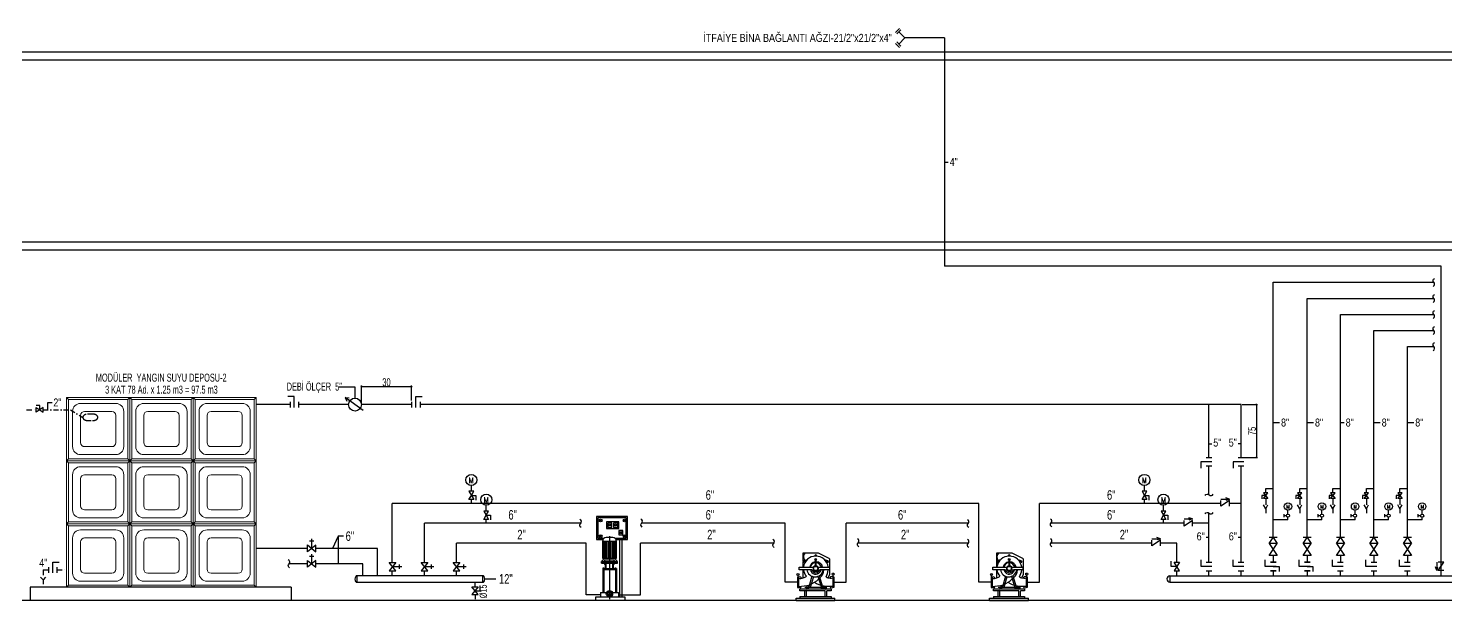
# Model space of a CAD drawing. Header units: centimetres. Extents: x 65749 to 90749, y -125491 to -105491.
# Drawn here: x 68759 to 72301, y -117601 to -116172 of the extents above; entities that cross this region are included whole.
import ezdxf
from ezdxf.enums import TextEntityAlignment as Align
from ezdxf.lldxf.tags import DXFTag

# ---------------------------------------------------------------- set-up
doc = ezdxf.new("R2010")
doc.units = ezdxf.units.CM
doc.header["$MEASUREMENT"] = 0
doc.header["$PDSIZE"] = -2
doc.linetypes.add('DASHDOT', pattern=[25.4, 12.7, -6.35, 0, -6.35])
doc.layers.get('0').update_dxf_attribs({"color": 255})
for name, color, linetype, lineweight in [('1-CIHAZ', 132, 'Continuous', 30), ('Y-CIHAZ', 202, 'Continuous', 30), ('Y-SPRINKLER-BORU', 150, 'Continuous', 30), ('Y-YANGINDOLABI-BORU', 1, 'HIDDEN', 30)]:
    doc.layers.add(name, color=color, linetype=linetype, lineweight=lineweight)
for name, color, linetype in [('T-VANA-TEXT', 63, 'Continuous'), ('Y-SU', 4, 'DASHDOT'), ('Y-TEXT', 241, 'Continuous'), ('Y-VANA', 81, 'Continuous')]:
    doc.layers.add(name, color=color, linetype=linetype)
doc.styles.add('ARIAL', font='arial.ttf')
doc.styles.add('GKM', font='arial.ttf', dxfattribs={"width": 0.6, "height": 2})
doc.styles.add('MONOTXT', font='monotxt_.ttf', dxfattribs={"width": 0.8, "height": 10})
doc.styles.add('ROMANS', font='romans__.ttf', dxfattribs={"width": 0.7})
doc.styles.add('TROMANS', font='TROMANS.shx', dxfattribs={"width": 0.7})
tags = doc.linetypes.add('HIDDEN', pattern=[0.375, 0.25, -0.125]).pattern_tags.tags
tags[6:7] = [DXFTag(74, 4), DXFTag(75, 0), DXFTag(340, '0'), DXFTag(46, 1.0), DXFTag(50, 0.0), DXFTag(44, 0.0), DXFTag(45, 0.0)]
tags[4:5] = [DXFTag(74, 4), DXFTag(75, 0), DXFTag(340, '0'), DXFTag(46, 1.0), DXFTag(50, 0.0), DXFTag(44, 0.0), DXFTag(45, 0.0)]
doc.dimstyles.new('GÖK-AY', dxfattribs={"dimscale": 0, "dimtxt": 5, "dimasz": 3, "dimexe": 3, "dimexo": 3, "dimgap": 1, "dimtad": 1, "dimdec": 0, "dimdsep": 46, "dimtxsty": 'TROMANS', "dimblk": 'OBLIQUE', "dimblk1": 'OBLIQUE', "dimblk2": 'ARCHTICK', "dimcen": 0, "dimadec": 0, "dimazin": 0, "dimtfac": 1, "dimtdec": 0, "dimtofl": 0, "dimtmove": 2, "dimatfit": 3, "dimldrblk": 'OBLIQUE', "dimfxl": 1, "dimtolj": 1, "dimarcsym": 0})

# ---------------------------------------------------------------- blocks, each defined once
blk = doc.blocks.new('A$Cda913a58')
at = {"color": 136, "linetype": 'Continuous', "lineweight": 13}
for p, q in [((5, -5), (0, 0)), ((0, -158), (0, 0)), ((0, -158), (0, 0)), ((0, 0), (158, 0)), ((153, -5), (158, 0)), ((158, -158), (158, 0)), ((158, -158), (158, 0)), ((5, -5), (5, -153)), ((153, -5), (5, -5)), ((15, -35), (15, -123)), ((123, -15), (35, -15)), ((113, -35), (45, -35)), ((143, -123), (143, -35)), ((153, -153), (153, -5)), ((35, -45), (35, -113)), ((123, -113), (123, -45)), ((45, -123), (113, -123)), ((5, -153), (0, -158)), ((0, -158), (158, -158)), ((5, -153), (153, -153)), ((35, -143), (123, -143)), ((153, -153), (158, -158))]:
    blk.add_line(p, q, dxfattribs=at)
for centre, radius, start, end in [((35, -35), 20, 90, 180), ((45, -45), 10, 90, 180), ((113, -45), 10, 0, 90), ((123, -35), 20, 0, 90), ((35, -123), 20, 180, 270), ((45, -113), 10, 180, 270), ((113, -113), 10, 270, 0), ((123, -123), 20, 270, 0)]:
    blk.add_arc(centre, radius, start, end, dxfattribs=at)
blk = doc.blocks.new('A$C6A667673')
for p, q in [((6.3, 21.1), (-6.3, 21.1)), ((0, 0), (0, 28.4))]:
    blk.add_line(p, q)
blk.add_lwpolyline([(12.5, 10), (-12.5, -10), (-12.5, 10), (12.5, -10)], close=True)
blk = doc.blocks.new('A$C26A76201')
at = {"layer": 'Y-VANA'}
blk.add_blockref('A$C6A667673', (0, -14.2), dxfattribs=at)
blk = doc.blocks.new('A$C09612243')
at = {"xscale": 0.8000000000001818, "yscale": 0.8000000000001818, "zscale": 0.8000000000001818}
blk.add_blockref('A$C26A76201', (10, 11.4), dxfattribs=at)
blk = doc.blocks.new('A$C3DDA2012')
at = {"xscale": 2.400000000001455, "yscale": 2.400000000001455, "zscale": 2.400000000001455}
blk.add_blockref('A$C09612243', (0, 19.3), dxfattribs=at)
blk = doc.blocks.new('A$C0B325108')
for p, q in [((-17.5, 23.3), (-17.5, 0)), ((17.5, 23.3), (17.5, 0))]:
    blk.add_line(p, q)
blk.add_lwpolyline([(0, 0), (0, 44.2), (26.3, 44.2)])
blk = doc.blocks.new('_Oblique')
at = {"color": 0, "linetype": 'ByBlock', "lineweight": -2}
blk.add_line((-0.5, -0.5), (0.5, 0.5), dxfattribs=at)
blk = doc.blocks.new('*D33')
at = {"layer": 'Defpoints', "color": 0, "transparency": 16777216}
for p in [(71789.7, -117111.2), (71789.7, -117243.2), (71827.9, -117243.2)]:
    blk.add_point(p, dxfattribs=at)
at = {"layer": 'Y-TEXT', "color": 0, "lineweight": -2, "transparency": 16777216}
for p, q in [((71792.7, -117111.2), (71830.9, -117111.2)), ((71827.9, -117111.2), (71827.9, -117243.2)), ((71792.7, -117243.2), (71830.9, -117243.2))]:
    blk.add_line(p, q, dxfattribs=at)
at = {"layer": 'Y-TEXT', "color": 0, "lineweight": -2, "transparency": 16777216, "xscale": 3, "yscale": 3, "zscale": 3}
for p, rotation in [((71827.9, -117111.2), 90), ((71827.9, -117243.2), 270)]:
    blk.add_blockref('_Oblique', p, dxfattribs=dict(at, rotation=rotation))
at = {"layer": 'Y-TEXT', "color": 0, "transparency": 16777216, "insert": (71816.9, -117177.2), "char_height": 20, "attachment_point": 5, "rotation": 90, "style": 'TROMANS'}
blk.add_mtext('\\A1;75', dxfattribs=at)
blk = doc.blocks.new('_ArchTick')
at = {"color": 0, "linetype": 'ByBlock', "const_width": 0.15}
blk.add_lwpolyline([(-0.5, -0.5), (0.5, 0.5)], dxfattribs=at)
blk = doc.blocks.new('*D34')
at = {"layer": 'Defpoints', "color": 0, "transparency": 16777216}
for p in [(69591.7, -117066.7), (69591.7, -117110.2), (69716.7, -117104.1)]:
    blk.add_point(p, dxfattribs=at)
at = {"layer": 'Y-TEXT', "color": 0, "lineweight": -2, "transparency": 16777216}
for p, q in [((69591.7, -117107.2), (69591.7, -117063.7)), ((69716.7, -117066.7), (69591.7, -117066.7)), ((69716.7, -117101.1), (69716.7, -117063.7))]:
    blk.add_line(p, q, dxfattribs=at)
at = {"layer": 'Y-TEXT', "color": 0, "lineweight": -2, "transparency": 16777216, "xscale": 3, "yscale": 3, "zscale": 3, "rotation": 180}
blk.add_blockref('_Oblique', (69591.7, -117066.7), dxfattribs=at)
at = {"layer": 'Y-TEXT', "color": 0, "lineweight": -2, "transparency": 16777216, "xscale": 3, "yscale": 3, "zscale": 3}
blk.add_blockref('_Oblique', (69716.7, -117066.7), dxfattribs=at)
at = {"layer": 'Y-TEXT', "color": 0, "transparency": 16777216, "insert": (69654.2, -117055.7), "char_height": 20, "attachment_point": 5, "style": 'TROMANS'}
blk.add_mtext('\\A1;30', dxfattribs=at)
blk = doc.blocks.new('VANA')
blk.add_lwpolyline([(0, 0), (-13.4, 0), (-13.4, -12.2)])
blk.add_lwpolyline([(8, -10), (-8, -10), (8, 10), (-8, 10)], close=True)
blk = doc.blocks.new('A$C7E5C2832')
for p, q in [((0, 0.33), (0, 0.486)), ((-0.065, 0.33), (0, 0.218)), ((0.065, 0.33), (-0.065, 0.33)), ((-0.065, 0.105), (0, 0.218)), ((0.065, 0.105), (-0.065, 0.105)), ((0, 0.218), (0.065, 0.33)), ((0, 0.218), (0.065, 0.105)), ((0, 0.218), (0.119, 0.218)), ((0, 0), (0, 0.105)), ((0.119, 0.218), (0.119, 0.088))]:
    blk.add_line(p, q)
blk.add_circle((0, 0.636), 0.15)
at = {"style": 'ROMANS', "text_generation_flag": 4, "width": 0.7}
blk.add_text('M', height=0.153, rotation=180, dxfattribs=at).set_placement((0.065, 0.551))
blk = doc.blocks.new('GYFTNSDFCG')
at = {"linetype": 'Continuous'}
blk.add_lwpolyline([(-33, 50), (33, -50), (-33, -50), (33, 50)], close=True, dxfattribs=at)
blk.add_lwpolyline([(0, 0), (67, 0), (67, 61)], dxfattribs=at)
blk = doc.blocks.new('Kesme')
blk.add_lwpolyline([(-21.5, -0.2, 0.576786), (-4.8, -2.7, -0.54493), (11.3, -5.9)], format="xyb")
blk = doc.blocks.new('A$C55921D76')
at = {"linetype": 'ByBlock'}
for p, q in [((-218, 105.3), (-215.5, 108)), ((-198.6, 95.5), (-196.7, 97.7)), ((-186.2, 95.5), (-184.2, 97.7)), ((-167.6, 105.3), (-165.1, 108)), ((-218, 72.3), (-215.5, 75)), ((-212.3, 27.3), (-212.3, 63.6)), ((-212.3, 62.9), (-183.7, 62.9)), ((-211.1, 62.9), (-211.1, 27.2)), ((-209.8, 62.9), (-209.8, 27.2)), ((-207.4, 62.9), (-207.4, 27.2)), ((-190.9, 70.8), (-205.2, 70.8)), ((-204.1, 62.9), (-204.1, 27.2)), ((-200.9, 62.9), (-200.9, 32.2)), ((-198, 73.5), (-198, 32.2)), ((-195.1, 62.9), (-195.1, 32.2)), ((-191.9, 62.9), (-191.9, 27.2)), ((-188.6, 62.9), (-188.6, 27.2)), ((-186.2, 62.9), (-186.2, 27.2)), ((-184.9, 62.9), (-184.9, 27.2)), ((-183.7, 63.6), (-183.7, 27.3)), ((-176.8, 66.9), (-176.8, -54.6)), ((-175.3, 79.9), (-173.3, 82.1)), ((-172.1, 66.9), (-172.1, -54.6)), ((-167.6, 72.3), (-165.1, 75)), ((-200.9, 32.4), (-200.9, 27.2)), ((-198, 32.4), (-198, -58.7)), ((-195.1, 32.4), (-195.1, 27.2)), ((-215, 20.7), (-181.1, 20.7)), ((-215, 18.9), (-215, 20.7)), ((-215, 18.9), (-181.1, 18.9)), ((-215, 18.4), (-181.1, 18.4)), ((-215, 16.6), (-215, 18.4)), ((-215, 16.6), (-181.1, 16.6)), ((-214, 21.7), (-212.3, 21.7)), ((-214, 21.5), (-214, 21.7)), ((-212.3, 21.5), (-214, 21.5)), ((-213.6, 20.7), (-213.6, 21.5)), ((-212.7, 21.5), (-212.7, 20.7)), ((-212.3, 27.2), (-204.5, 27.2)), ((-212.3, 21.7), (-212.3, 21.5)), ((-212.3, 6), (-183.6, 6)), ((-212.3, 6), (-212.3, -45)), ((-212.3, 3.9), (-183.6, 3.9)), ((-211.4, 6.7), (-211.4, 7)), ((-211.4, 7), (-209.7, 7)), ((-209.7, 6.7), (-211.4, 6.7)), ((-210.9, 6), (-210.9, 6.7)), ((-210.9, -45), (-210.9, 3.9)), ((-210.1, 6.7), (-210.1, 6)), ((-210.1, 3.9), (-210.1, -45)), ((-209.7, 7), (-209.7, 6.7)), ((-206.7, 13.1), (-209, 16.6)), ((-206.8, 23.5), (-207.9, 23.5)), ((-207.7, 20.7), (-207.7, 23.5)), ((-191, 23.5), (-207.1, 23.5)), ((-206.7, 6), (-206.7, 13.1)), ((-205.2, 6), (-205.2, 16.6)), ((-204.4, 27.2), (-188.5, 27.2)), ((-187.9, 23.5), (-190.9, 23.5)), ((-190.8, 6), (-190.8, 16.6)), ((-189.4, 13.1), (-187, 16.6)), ((-189.4, 6), (-189.4, 13.1)), ((-188.5, 27.2), (-183.7, 27.2)), ((-188, 20.7), (-188, 23.5)), ((-186.1, 6.7), (-186.1, 7)), ((-186.1, 7), (-184.5, 7)), ((-184.5, 6.7), (-186.1, 6.7)), ((-185.7, 6.7), (-185.7, 6)), ((-185.7, 3.9), (-185.7, -45)), ((-185, 6), (-185, 6.7)), ((-185, -45), (-185, 3.9)), ((-184.5, 7), (-184.5, 6.7)), ((-183.8, 21.5), (-183.8, 21.7)), ((-183.8, 21.7), (-182, 21.7)), ((-182, 21.5), (-183.8, 21.5)), ((-183.6, 6), (-183.6, -45)), ((-183.3, 21.5), (-183.3, 20.7)), ((-182.5, 20.7), (-182.5, 21.5)), ((-182, 21.7), (-182, 21.5)), ((-181.1, 18.9), (-181.1, 20.7)), ((-181.1, 16.6), (-181.1, 18.4)), ((-164.8, -54.6), (-227.8, -54.6)), ((-227.8, -54.6), (-227.8, -61.6)), ((-216.9, -45), (-204.1, -45)), ((-216.9, -45), (-216.9, -54.5)), ((-212.4, -44.4), (-203.8, -44.4)), ((-206.7, -47.5), (-190.4, -47.5)), ((-192.1, -44.4), (-183.6, -44.4)), ((-191.9, -45), (-179.4, -45)), ((-179.4, -45), (-179.4, -54.5)), ((-164.8, -61.6), (-164.8, -54.6)), ((-164.8, -61.8), (-227.8, -61.8))]:
    blk.add_line(p, q, dxfattribs=at)
for points in [[(-184.5, 66.9), (-160.1, 66.9), (-160.1, 114.8), (-225.3, 114.8)], [(-225.3, 114.8), (-225.3, 66.9), (-211.5, 66.9)], [(-186.4, 69.2), (-162.8, 69.2), (-162.8, 112.1), (-222.5, 112.1)], [(-222.5, 112.1), (-222.5, 69.2), (-209.6, 69.2)]]:
    blk.add_lwpolyline(points, dxfattribs=at)
for points in [[(-204.2, 103.4), (-204.2, 89.5), (-178.2, 89.5), (-178.2, 103.4)], [(-201.8, 100.6), (-201.8, 91.8), (-192.8, 91.8), (-192.8, 100.6)], [(-189.6, 100.6), (-189.6, 91.8), (-180.6, 91.8), (-180.6, 100.6)], [(-178.7, 85.4), (-178.7, 76.6), (-169.7, 76.6), (-169.7, 85.4)]]:
    blk.add_lwpolyline(points, close=True, dxfattribs=at)
for centre, radius in [((-216.6, 106.6), 2.81), ((-197.5, 96.6), 2.25), ((-185.1, 96.6), 2.25), ((-166.2, 106.6), 2.81), ((-216.6, 73.7), 2.81), ((-174.2, 81), 2.25), ((-166.2, 73.7), 2.81), ((-198, -47.2), 6.48), ((-203.3, -47.2), 0.794), ((-201.7, -50.7), 0.794), ((-201.5, -43.6), 0.794), ((-198, -47.2), 3.87), ((-198, -42.2), 0.794), ((-198, -52.3), 0.794), ((-194.4, -50.8), 0.794), ((-194.3, -43.6), 0.794), ((-192.7, -47.2), 0.794)]:
    blk.add_circle(centre, radius, dxfattribs=at)
for centre, radius, start, end in [((-205.2, 63.6), 7.14, 90, 180), ((-190.9, 63.6), 7.14, 0, 90), ((-208.5, 27.3), 3.84, 180, 278.5974), ((-187.9, 27.7), 4.21, 270, 354.2948)]:
    blk.add_arc(centre, radius, start, end, dxfattribs=at)
blk = doc.blocks.new('A$C353D6097')
at = {"linetype": 'Continuous'}
blk.add_lwpolyline([(12.5, 0), (12.5, 14.4), (-0.6, 14.4)], dxfattribs=at)
blk.add_lwpolyline([(0, 8.3), (25, -8.3), (25, 8.3), (0, -8.3)], close=True, dxfattribs=at)
blk = doc.blocks.new('A$C3BAF248B')
at = {"linetype": 'Continuous'}
for p, q in [((8.3, 0), (-8.3, 0)), ((8.3, -25), (-8.3, -25))]:
    blk.add_line(p, q, dxfattribs=at)
blk.add_lwpolyline([(0, -12.5), (16.8, -12.5), (16.8, -27.7)], dxfattribs=at)
blk = doc.blocks.new('A$C534F1FFE')
at = {"linetype": 'Continuous'}
for p, q in [((11.7, 35), (-11.7, 35)), ((-11.7, 17.5), (0, 35)), ((11.7, 17.5), (-11.7, 17.5)), ((0, 35), (11.7, 17.5))]:
    blk.add_line(p, q, dxfattribs=at)
blk.add_lwpolyline([(-11.7, 17.5), (11.7, -17.5), (-11.7, -17.5), (11.7, 17.5)], close=True, dxfattribs=at)
blk = doc.blocks.new('A$C5BF36ED3')
for p, q in [((-21.1, 42), (-35.4, 42)), ((-9.4, 27.6), (-21.4, 27.6)), ((-15.4, 36.2), (-15.4, 27.6)), ((0, 42), (-9.6, 42))]:
    blk.add_line(p, q)
for centre, radius in [((-49.1, 42), 13.7), ((-15.4, 42), 5.75)]:
    blk.add_circle(centre, radius)
at = {"style": 'ROMANS', "width": 0.7}
blk.add_text('M', height=14, rotation=90, dxfattribs=at).set_placement((-41.3, 36.1))
blk = doc.blocks.new('A$Cb32f9aa1')
at = {"layer": 'Y-CIHAZ'}
for p, q in [((35.8, 197), (35.8, 239.5)), ((35.8, 239.5), (110.7, 239.5)), ((110.7, 239.5), (164.2, 212)), ((15.5, 154.1), (15.5, 167.6)), ((78.5, 154.1), (15.5, 154.1)), ((16.1, 167.3), (86.2, 167.3)), ((35.8, 167.3), (35.8, 192.1)), ((35.8, 113.3), (35.8, 154.1)), ((95.5, 202.5), (95.5, 171.2)), ((100.5, 171.1), (100.5, 202.7)), ((110, 168.1), (166.8, 168.1)), ((166.8, 154.1), (118.8, 154.1)), ((164.2, 212), (167.4, 208.4)), ((166.8, 168.1), (166.8, 154.1)), ((167.4, 208.4), (167.4, 128.8)), ((12, 118.1), (7.3, 118)), ((7.3, 118), (7.3, 65)), ((9.7, 118), (9.7, 126)), ((12.3, 118.1), (12.3, 65.2)), ((60, 76.4), (60, 61.3)), ((79.3, 122), (64, 69.8)), ((86.7, 119.8), (70.9, 65.4)), ((109, 121.4), (126.4, 64.9)), ((115.9, 124.6), (132.3, 69.8)), ((136.9, 76.4), (136.9, 61.3)), ((167.4, 128.8), (159.1, 114.6)), ((183.2, 119.8), (187.9, 119.8)), ((183.2, 119.8), (183.2, 65.1)), ((185.5, 119.8), (185.5, 127.7)), ((187.9, 119.8), (187.9, 65.1)), ((0, 0), (0, 13)), ((0, 13), (194.4, 13)), ((0, 0), (0, 13)), ((0, 0), (194.4, 0)), ((7.3, 65), (13, 65.1)), ((19.4, 49.3), (19.4, 58.1)), ((175, 58.1), (19.4, 58.1)), ((145.4, 49.3), (19.4, 49.3)), ((19.4, 20.8), (19.4, 13)), ((19.4, 20.8), (175, 20.8)), ((22.2, 20.8), (43.2, 20.8)), ((126.4, 64.9), (43.1, 64.9)), ((43.2, 20.8), (43.2, 49.3)), ((153.4, 58.1), (46.6, 58.1)), ((50.6, 64.8), (50.6, 58.1)), ((51.8, 20.8), (51.8, 49.3)), ((52.8, 64.9), (52.8, 68.3)), ((153.7, 58), (53.5, 58)), ((54.3, 69.8), (64, 69.8)), ((57.6, 64.8), (57.6, 58.1)), ((153.7, 64.8), (124.5, 64.8)), ((142.6, 69.8), (132.2, 69.8)), ((138.9, 64.8), (138.9, 58.1)), ((144.1, 65.3), (144.1, 68.3)), ((145.4, 20.8), (145.4, 49.3)), ((145.9, 64.8), (145.9, 58.1)), ((175, 49.3), (154, 49.3)), ((154, 20.8), (154, 49.3)), ((154, 20.8), (175, 20.8)), ((175, 58.1), (175, 49.3)), ((175, 20.8), (175, 13)), ((187.9, 65.1), (183.2, 65.1)), ((194.4, 0), (194.4, 13))]:
    blk.add_line(p, q, dxfattribs=at)
for centre, radius in [((98.1, 160.8), 10.5), ((97.9, 206), 4.19), ((9.7, 131.1), 5.15), ((185.5, 132.9), 5.15)]:
    blk.add_circle(centre, radius, dxfattribs=at)
for centre, radius, start, end in [((98.5, 159.7), 62.6, 7.72989, 172.27011), ((64.1, 219.3), 27.4, 132.46652, 221.11255), ((98.2, 223), 5.41, 350.295, 190.28466), ((37.4, 194.6), 2.97, 142.75539, 300.97475), ((52.3, 176.6), 26.2, 88.29641, 131.04248), ((93.1, 161.1), 57.3, 187.41755, 223.23482), ((45.6, 186.5), 8.66, 82.07913, 140.51118), ((95, 160.5), 41.6, 188.87383, 350.82565), ((100.1, 160.9), 32.8, 98.14801, 168.79085), ((98.1, 161.4), 28.1, 95.27875, 167.815), ((97.8, 158.7), 26.5, 189.95834, 325.85137), ((98.7, 161.1), 21.3, 199.21963, 340.78037), ((98.3, 160.8), 13.8, 101.97844, 80.89525), ((100.1, 160.9), 32.8, 12.68472, 89.31852), ((98.1, 161.4), 28.1, 13.9158, 84.98448), ((92, 152.8), 46.9, 305.19554, 1.636), ((98.1, 161.4), 28.1, 320.76508, 344.94411), ((144, 176.6), 26.2, 48.95752, 90.17106), ((10.8, 181.5), 152.6, 335.73947, 349.3432), ((150.6, 186.5), 8.66, 39.48882, 93.48609), ((158.8, 194.6), 2.97, 239.02525, 37.24461), ((98.5, 159.7), 62.6, 354.09826, 354.85722), ((16.4, 84.9), 33.5, 78.71544, 97.56935), ((19.5, 175.6), 64.4, 263.55388, 285.01967), ((0.1, 342.4), 271.5, 272.5696, 284.47075), ((19.7, 113.1), 5.6, 342.56979, 54.60002), ((20.8, 70.3), 5.6, 307.74857, 19.77881), ((16.7, 166.4), 56.4, 289.74484, 307.89724), ((26, 194.1), 122, 290.14847, 315.49773), ((164.7, 217), 145.2, 239.77793, 277.31984), ((177.5, 168), 56.4, 240.72551, 251.42946), ((174.5, 177.1), 64.4, 256.15463, 277.62042), ((175.3, 70.1), 5.6, 161.39549, 233.42573), ((175.6, 114.7), 5.6, 126.57427, 198.60451), ((179.5, 86.5), 33.5, 83.60494, 102.45886), ((16.3, 98.4), 33.5, 264.23794, 283.63316), ((54.1, 54), 4.08, 91.46988, 162.28376), ((54.9, 67.7), 2.22, 105.48578, 164.53997), ((142, 67.7), 2.22, 15.46003, 74.51422), ((142.7, 54), 4.08, 17.71624, 88.53012), ((179.1, 98.3), 33.5, 257.54114, 276.93636)]:
    blk.add_arc(centre, radius, start, end, dxfattribs=at)
at = {"layer": 'Y-CIHAZ', "style": 'MONOTXT', "width": 0.8}
for p in [(8.9, 128.8), (184.8, 130.6)]:
    blk.add_text('P', height=4.3, dxfattribs=at).set_placement(p)

msp = doc.modelspace()

# ---------------------------------------------------------------- linework, layer by layer
at = {"layer": '1-CIHAZ'}
for p, q in [((69895.3, -117538.9, 0), (69580.1, -117538.9, 0)), ((69580.1, -117538.9, 0), (69580.1, -117555, 0)), ((69895.3, -117555, 0), (69895.3, -117538.9, 0)), ((71612, -117538.9, 0), (72417.8, -117538.9, 0)), ((71612, -117538.9, 0), (71612, -117555, 0)), ((69580.1, -117555, 0), (69895.3, -117555, 0)), ((71612, -117555, 0), (72417.8, -117555, 0))]:
    msp.add_line(p, q, dxfattribs=at)
for centre, radius, start, end in [((69587.9, -117547, 0), 12.5, 148.5583, 210.9833), ((69580, -117542.2, 0), 3.23, 88.9321, 148.4573), ((69895.3, -117542.1, 0), 3.23, 31.5137, 91.0665), ((69887.4, -117547, 0), 12.5, 329.0167, 31.4417), ((71612, -117546.9, 0), 8.04, 90, 270), ((69580, -117551.8, 0), 3.22, 211.0347, 271.8948), ((69895.4, -117551.8, 0), 3.22, 268.134, 328.9663)]:
    msp.add_arc(centre, radius, start, end, dxfattribs=at)
at = {"layer": 'Y-SPRINKLER-BORU', "ltscale": 20}
for p, q in [((71870, -116806, 0), (72271, -116806, 0)), ((71870, -117443, 0), (71870, -116806, 0)), ((71954.8, -116846, 0), (72271, -116846, 0)), ((71954.8, -117443, 0), (71954.8, -116846, 0)), ((72037.7, -117443, 0), (72037.7, -116886, 0)), ((72121.5, -117443, 0), (72121.5, -116926, 0)), ((72205.3, -117443, 0), (72205.3, -116966, 0)), ((71870, -117487.9, 0), (71870, -117504.8, 0)), ((71954.8, -117487.9, 0), (71954.8, -117504.8, 0)), ((72037.7, -117487.9, 0), (72037.7, -117504.8, 0)), ((72121.5, -117487.9, 0), (72121.5, -117504.8, 0)), ((72205.3, -117487.9, 0), (72205.3, -117504.8, 0)), ((71870, -117526.2, 0), (71870, -117538.9, 0)), ((71954.8, -117526.2, 0), (71954.8, -117538.8, 0)), ((72037.7, -117538.8, 0), (72037.7, -117526.1, 0)), ((72121.5, -117538.8, 0), (72121.5, -117526.2, 0)), ((72205.3, -117538.8, 0), (72205.3, -117526.2, 0))]:
    msp.add_line(p, q, dxfattribs=at)
at = {"layer": 'Y-SPRINKLER-BORU'}
for p, q in [((72037.7, -116886, 0), (72271, -116886, 0)), ((72121.5, -116926, 0), (72271, -116926, 0)), ((72205.3, -116966, 0), (72271, -116966, 0)), ((69668.8, -117505.4, 0), (69668.8, -117358.3, 0)), ((71134.3, -117358.3, 0), (69668.8, -117358.3, 0)), ((71134.3, -117555.2, 0), (71134.3, -117358.3, 0)), ((71739.4, -117358.2, 0), (71286.1, -117358.3, 0)), ((71286.1, -117554.7, 0), (71286.1, -117358.3, 0)), ((71789.7, -117358.2, 0), (71760.8, -117358.2, 0)), ((71789.7, -117504.8, 0), (71789.7, -117358.2, 0)), ((70139.8, -117407.7, 0), (69749.1, -117407.7, 0)), ((69749.1, -117505.4, 0), (69749.1, -117407.7, 0)), ((70650.8, -117407.7, 0), (70291.3, -117407.7, 0)), ((70650.8, -117555.2, 0), (70650.8, -117407.7, 0)), ((71108.8, -117407.7, 0), (70802.6, -117407.7, 0)), ((70802.6, -117554.7, 0), (70802.6, -117407.7, 0)), ((71647.2, -117407.7, 0), (71314.6, -117407.7, 0)), ((71709.4, -117407.7, 0), (71668.6, -117407.7, 0)), ((71709.4, -117504.8, 0), (71709.4, -117407.7, 0)), ((69456.8, -117470.4, 0), (69328.8, -117470.4, 0)), ((69631.8, -117470.4, 0), (69477.7, -117470.4, 0)), ((69631.8, -117539, 0), (69631.8, -117470.4, 0)), ((69829.4, -117505.4, 0), (69829.4, -117457.2, 0)), ((70153.4, -117457.2, 0), (69829.4, -117457.2, 0)), ((70153.4, -117586.7, 0), (70153.4, -117457.2, 0)), ((70622.5, -117457.2, 0), (70288.8, -117457.2, 0)), ((70288.8, -117586.7, 0), (70288.8, -117457.2, 0)), ((71108.8, -117457.2, 0), (70832.2, -117457.2, 0)), ((71566.9, -117457.1, 0), (71314.6, -117457.2, 0)), ((71629.1, -117457.1, 0), (71588.3, -117457.1, 0)), ((71629.1, -117504.8, 0), (71629.1, -117457.1, 0)), ((71629.2, -117504.8, 0), (71629.2, -117457.1, 0)), ((69456.8, -117508.8, 0), (69411, -117508.8, 0)), ((69594.9, -117508.8, 0), (69477.7, -117508.8, 0)), ((69594.9, -117539, 0), (69594.9, -117508.8, 0)), ((69668.8, -117538.9, 0), (69668.8, -117526.3, 0)), ((69749.1, -117538.9, 0), (69749.1, -117526.3, 0)), ((69829.4, -117538.9, 0), (69829.4, -117526.3, 0)), ((71629.2, -117538.8, 0), (71629.2, -117526.2, 0)), ((71709.4, -117538.8, 0), (71709.4, -117526.2, 0)), ((71709.4, -117538.8, 0), (71709.4, -117526.2, 0)), ((71789.7, -117538.8, 0), (71789.7, -117526.2, 0)), ((71789.7, -117538.8, 0), (71789.7, -117526.2, 0)), ((70681.4, -117555.2, 0), (70650.8, -117555.2, 0)), ((70771.6, -117554.7, 0), (70802.6, -117554.7, 0)), ((71164.8, -117555.2, 0), (71134.3, -117555.2, 0)), ((71255.1, -117554.7, 0), (71286.1, -117554.7, 0)), ((70189, -117586.7, 0), (70153.4, -117586.7, 0)), ((70233.7, -117586.7, 0), (70288.8, -117586.7, 0))]:
    msp.add_line(p, q, dxfattribs=at)
at = {"layer": 'Y-SPRINKLER-BORU', "color": 6, "linetype": 'Continuous'}
for p, q in [((69413.2, -117111.3, 0), (69328.8, -117111.3, 0)), ((69559.6, -117111.3, 0), (69434.6, -117111.3, 0)), ((69716.7, -117111.3, 0), (69591.7, -117111.3, 0)), ((71789.7, -117111.2, 0), (69738.1, -117111.2, 0)), ((71709.4, -117243.2, 0), (71709.4, -117111.2, 0)), ((71789.7, -117243.2, 0), (71789.7, -117111.2, 0)), ((71709.4, -117336.4, 0), (71709.4, -117264.6, 0)), ((71789.7, -117358.2, 0), (71789.7, -117264.6, 0)), ((71709.4, -117407.7, 0), (71709.4, -117382.1, 0))]:
    msp.add_line(p, q, dxfattribs=at)
at = {"layer": 'Y-SU'}
for p, q in [((68755.1, -117124.1, 0), (68779, -117124.1, 0)), ((68796.5, -117124.1, 0), (68864.4, -117124.1, 0)), ((68864.4, -117124.1, 0), (68895.6, -117143.2, 0)), ((68796.1, -117524.4, 0), (68796.1, -117539.5, 0)), ((68796.1, -117524.4, 0), (68809.3, -117524.4, 0)), ((68830.8, -117524.4, 0), (68854.8, -117524.4, 0)), ((68796.1, -117548.8, 0), (68796.1, -117559.5, 0))]:
    msp.add_line(p, q, dxfattribs=at)
msp.add_lwpolyline([(68919.8, -117135.1, -0.063086), (68925, -117135.8, -0.076186), (68929, -117137.5, -0.10712), (68932, -117140.4, -0.148012), (68932.8, -117143.2, -0.148012), (68932, -117146.1, -0.10712), (68929, -117149, -0.076186), (68925, -117150.7, -0.063086), (68919.8, -117151.4, -0.020235), (68903.4, -117150.7, -0.076186), (68899.4, -117149, -0.10712), (68896.4, -117146.1, -0.148012), (68895.6, -117143.2, -0.148012), (68896.4, -117140.4, -0.10712), (68899.4, -117137.5, -0.076186), (68903.4, -117135.8, -0.020235)], format="xyb", close=True, dxfattribs=at)
at = {"layer": 'Y-SU', "elevation": 0}
msp.add_lwpolyline([(68802.3, -117542.6), (68796.1, -117548.8), (68790, -117542.6)], dxfattribs=at)
at = {"layer": 'Y-TEXT', "color": 7, "ltscale": 0.1}
for p, q in [((86676.6, -116230.9), (67121.7, -116230.9)), ((86676.6, -116251.1), (67121.7, -116251.1)), ((86676.6, -116705.8), (67121.7, -116705.8)), ((86676.6, -116726), (67121.7, -116726)), ((86676.6, -117601, 0), (67121.7, -117601, 0))]:
    msp.add_line(p, q, dxfattribs=at)
at = {"layer": 'Y-TEXT'}
for p, q in [((71057.8, -116506.4), (71048.2, -116506.4)), ((69575.6, -117068.1, 0), (69536.1, -117068.1, 0)), ((69575.6, -117095.2, 0), (69575.6, -117068.1, 0)), ((68818.9, -117106.7, 0), (68807, -117106.7, 0)), ((68807, -117106.7, 0), (68807, -117124.1, 0)), ((71885.7, -117157, 0), (71870, -117157, 0)), ((71970.5, -117157, 0), (71954.8, -117157, 0)), ((72047.3, -117157, 0), (72037.7, -117157, 0)), ((72137.2, -117157, 0), (72121.5, -117157, 0)), ((72221, -117157, 0), (72205.3, -117157, 0)), ((71709.4, -117209.2, 0), (71716.6, -117209.2, 0)), ((71789.7, -117209.2, 0), (71782.5, -117209.2, 0)), ((69533.5, -117440.1, 0), (69518.9, -117470.4, 0)), ((69546.4, -117440.1, 0), (69533.5, -117440.1, 0)), ((69533.5, -117440.1, 0), (69533.5, -117508.8, 0)), ((71709.4, -117443.4, 0), (71702.3, -117443.4, 0)), ((71789.7, -117443.4, 0), (71782.6, -117443.4, 0)), ((69927.5, -117547, 0), (69899.9, -117547, 0))]:
    msp.add_line(p, q, dxfattribs=at)
at = {"layer": 'Y-TEXT', "color": 7, "ltscale": 0.01}
for p, q in [((69415.7, -117567.4, 0), (68763.5, -117567.4, 0)), ((68763.5, -117567.4, 0), (68763.5, -117601, 0)), ((69415.7, -117567.4, 0), (69415.7, -117601, 0))]:
    msp.add_line(p, q, dxfattribs=at)
at = {"layer": 'Y-VANA', "linetype": 'Continuous'}
for p, q in [((69595.9, -117126, 0), (69551.1, -117093.5, 0)), ((69551.1, -117093.5, 0), (69554.9, -117102.8, 0)), ((69551.1, -117093.5, 0), (69561.1, -117094.2, 0)), ((71906.8, -117399.2, 0), (71870, -117399.2, 0)), ((71991.7, -117399.2, 0), (71954.8, -117399.2, 0)), ((72074.5, -117399.2, 0), (72037.7, -117399.2, 0)), ((72158.3, -117399.2, 0), (72121.5, -117399.2, 0)), ((72242.2, -117399.2, 0), (72205.3, -117399.2, 0))]:
    msp.add_line(p, q, dxfattribs=at)
at = {"layer": 'Y-VANA'}
for p, q in [((71851.2, -117331.5, 0), (71851.2, -117321.1, 0)), ((71851.2, -117321.1, 0), (71870, -117321.1, 0)), ((71936.1, -117331.5, 0), (71936.1, -117321.1, 0)), ((71936.1, -117321.1, 0), (71954.8, -117321.1, 0)), ((72018.9, -117331.5, 0), (72018.9, -117321.1, 0)), ((72018.9, -117321.1, 0), (72037.7, -117321.1, 0)), ((72102.8, -117331.5, 0), (72102.8, -117321.1, 0)), ((72102.8, -117321.1, 0), (72121.5, -117321.1, 0)), ((72186.6, -117331.5, 0), (72186.6, -117321.1, 0)), ((72186.6, -117321.1, 0), (72205.3, -117321.1, 0)), ((71739.4, -117347.6, 0), (71760.8, -117347.6, 0)), ((71760.8, -117347.6, 0), (71751.6, -117344.6, 0)), ((71760.8, -117347.6, 0), (71751.6, -117350.6, 0)), ((71851.2, -117371.6, 0), (71845.6, -117361.9, 0)), ((71851.2, -117345.5, 0), (71851.2, -117362, 0)), ((71851.2, -117371.6, 0), (71856.8, -117361.9, 0)), ((71936.1, -117371.6, 0), (71930.5, -117361.9, 0)), ((71936.1, -117345.5, 0), (71936.1, -117362, 0)), ((71936.1, -117371.6, 0), (71941.7, -117361.9, 0)), ((72018.9, -117371.6, 0), (72013.3, -117361.9, 0)), ((72018.9, -117345.5, 0), (72018.9, -117362, 0)), ((72018.9, -117371.6, 0), (72024.5, -117361.9, 0)), ((72102.8, -117371.6, 0), (72097.2, -117361.9, 0)), ((72102.8, -117345.5, 0), (72102.8, -117362, 0)), ((72102.8, -117371.6, 0), (72108.4, -117361.9, 0)), ((72186.6, -117371.6, 0), (72181, -117361.9, 0)), ((72186.6, -117345.5, 0), (72186.6, -117362, 0)), ((72186.6, -117371.6, 0), (72192.2, -117361.9, 0)), ((71647.2, -117397, 0), (71668.6, -117397, 0)), ((71668.6, -117397, 0), (71659.3, -117394, 0)), ((71668.6, -117397, 0), (71659.3, -117400, 0)), ((71851.2, -117371.6, 0), (71851.2, -117382.4, 0)), ((71936.1, -117371.6, 0), (71936.1, -117382.4, 0)), ((72018.9, -117371.6, 0), (72018.9, -117382.4, 0)), ((72102.8, -117371.6, 0), (72102.8, -117382.4, 0)), ((72186.6, -117371.6, 0), (72186.6, -117382.4, 0)), ((71566.9, -117446.4, 0), (71588.3, -117446.4, 0)), ((71588.3, -117446.4, 0), (71579.1, -117443.4, 0)), ((71588.3, -117446.4, 0), (71579.1, -117449.4, 0)), ((72278.5, -117504.7, 0), (72278.5, -117526.1, 0)), ((72278.5, -117504.7, 0), (72278.5, -117526.1, 0)), ((72278.5, -117526.1, 0), (72275.5, -117516.8, 0)), ((72278.5, -117526.1, 0), (72281.5, -117516.8, 0)), ((72278.5, -117526.1, 0), (72281.5, -117516.8, 0))]:
    msp.add_line(p, q, dxfattribs=at)
at = {"layer": 'Y-VANA', "ltscale": 0.1}
for p, q in [((69875.5, -117566.7, 0), (69875.5, -117555, 0)), ((69875.4, -117585.8, 0), (69875.4, -117597.5, 0))]:
    msp.add_line(p, q, dxfattribs=at)
at = {"layer": 'Y-VANA', "elevation": 0}
for points in [[(71760.8, -117365.4), (71760.8, -117351.1), (71739.4, -117365.4), (71739.4, -117351.1)], [(71668.6, -117414.8), (71668.6, -117400.5), (71647.2, -117414.8), (71647.2, -117400.5)], [(71588.3, -117464.2), (71588.3, -117450), (71566.9, -117464.2), (71566.9, -117450)], [(72296.3, -117526.1), (72282, -117526.1), (72296.3, -117504.7), (72282, -117504.7)], [(72296.3, -117526.1), (72282, -117526.1), (72296.3, -117504.7), (72282, -117504.7)]]:
    msp.add_lwpolyline(points, dxfattribs=at)
at = {"layer": 'Y-VANA', "linetype": 'Continuous'}
msp.add_circle((69575.6, -117111.3, 0), 16.1, dxfattribs=at)
at = {"layer": 'Y-YANGINDOLABI-BORU'}
for p, q in [((70925.7, -116181.8), (70935.8, -116171.7)), ((70929.3, -116185.3), (70939.3, -116175.3)), ((70949.5, -116195.5), (70934.3, -116180.3)), ((70949.5, -116195.5), (70934.3, -116210.8)), ((70935.8, -116219.3), (70925.7, -116209.3)), ((70939.3, -116215.8), (70929.3, -116205.7))]:
    msp.add_line(p, q, dxfattribs=at)
at = {"layer": 'Y-YANGINDOLABI-BORU', "ltscale": 100}
for p, q in [((71048.2, -116195.5), (70949.5, -116195.5)), ((71048.2, -116195.5, 0), (71048.2, -116766, 0)), ((72289.2, -116766, 0), (71048.2, -116766, 0)), ((72289.2, -117538.8, 0), (72289.2, -116766, 0))]:
    msp.add_line(p, q, dxfattribs=at)

# ---------------------------------------------------------------- block references
at = {"xscale": 0.5, "yscale": 0.5, "zscale": 0.5}
for p in [(70677.7, -117601, 0), (71161.2, -117601, 0)]:
    msp.add_blockref('A$Cb32f9aa1', p, dxfattribs=at)
at = {"layer": 'Y-CIHAZ', "linetype": 'Continuous', "xscale": 1.18932572109121, "yscale": 1.18932572109121, "zscale": 1.18932572109121}
msp.add_blockref('A$C55921D76', (70447, -117527.5, 0), dxfattribs=at)
at = {"layer": 'Y-TEXT', "yscale": 0.5999999999999999, "zscale": 0.5999999999999999}
for p, xscale, rotation in [((72269.4, -116803.1, 0), 0.5999999999999999, 90.00000000000001), ((72269.4, -116843.1, 0), 0.5999999999999999, 90.00000000000001), ((72269.4, -116883.1, 0), 0.5999999999999999, 90.00000000000001), ((72269.4, -116923.1, 0), 0.5999999999999999, 90.00000000000001), ((72269.4, -116963.1, 0), 0.5999999999999999, 90.00000000000001), ((71713, -117338.7, 0), -0.5999999999999999, 180), ((70141.1, -117405.2, 0), -0.5999999999999999, 270), ((70293.6, -117404.2, 0), -0.5999999999999999, 270), ((71109.6, -117405.8, 0), -0.5999999999999999, 270), ((71317.1, -117403.9, 0), -0.5999999999999999, 270), ((71713, -117384.4, 0), -0.5999999999999999, 180), ((70623.4, -117455.2, 0), -0.5999999999999999, 270), ((70834.8, -117453.3, 0), -0.5999999999999999, 270), ((71109.6, -117455.2, 0), -0.5999999999999999, 270), ((71317.1, -117453.4, 0), -0.5999999999999999, 270), ((69412.4, -117506.1, 0), -0.5999999999999999, 270)]:
    msp.add_blockref('Kesme', p, dxfattribs=dict(at, xscale=xscale, rotation=rotation))
at = {"layer": 'Y-TEXT'}
for p in [(68854.8, -117093.4, 0), (69012.8, -117093.4, 0), (69170.8, -117093.4, 0), (68854.8, -117251.4, 0), (69012.8, -117251.4, 0), (69170.8, -117251.4, 0), (68854.8, -117409.4, 0), (69012.8, -117409.4, 0), (69170.8, -117409.4, 0)]:
    msp.add_blockref('A$Cda913a58', p, dxfattribs=at)
at = {"layer": 'Y-VANA'}
for name, p, xscale, yscale, zscale in [('A$C353D6097', (68779, -117124.1, 0), 0.6999985999995261, 0.6999985999995261, 0.6999985999995261), ('VANA', (71851.2, -117338.5, 0), 0.6998399999902176, 0.6998399999902176, 0.6998399999902176), ('VANA', (71936.1, -117338.5, 0), 0.6998399999902176, 0.6998399999902176, 0.6998399999902176), ('VANA', (72018.9, -117338.5, 0), 0.6998399999902176, 0.6998399999902176, 0.6998399999902176), ('VANA', (72102.8, -117338.5, 0), 0.6998399999902176, 0.6998399999902176, 0.6998399999902176), ('VANA', (72186.6, -117338.5, 0), 0.6998399999902176, 0.6998399999902176, 0.6998399999902176), ('A$C534F1FFE', (71870, -117472.9, 0), 0.8562170822157551, 0.8562170822157551, 0.8562170822157551), ('A$C534F1FFE', (71954.8, -117472.9, 0), 0.8562170822157551, 0.8562170822157551, 0.8562170822157551), ('A$C534F1FFE', (72037.7, -117472.9, 0), 0.8562170822157551, 0.8562170822157551, 0.8562170822157551), ('A$C534F1FFE', (72121.5, -117472.9, 0), 0.8562170822157551, 0.8562170822157551, 0.8562170822157551), ('A$C534F1FFE', (72205.3, -117472.9, 0), 0.8562170822157551, 0.8562170822157551, 0.8562170822157551), ('GYFTNSDFCG', (71629.1, -117515.5, 0), -0.2140919793445646, 0.2140919793445646, 0.2140919793445646), ('A$C3BAF248B', (71870, -117504.8, 0), 0.8562170822157551, 0.8562170822157551, 0.8562170822157551), ('A$C3BAF248B', (71954.8, -117504.8, 0), 0.8562170822157551, 0.8562170822157551, 0.8562170822157551)]:
    msp.add_blockref(name, p, dxfattribs=dict(at, xscale=xscale, yscale=yscale, zscale=zscale))
at = {"layer": 'Y-VANA', "ltscale": 0.1}
for name, p, xscale, yscale, zscale in [('A$C0B325108', (69423.9, -117118.4, 0), -0.611692376288461, 0.611692376288461, 0.611692376288461), ('A$C0B325108', (69727.4, -117118.4, 0), 0.611692376288461, 0.611692376288461, 0.611692376288461), ('A$C7E5C2832', (69866.4, -117358.3, 0), 92.44304468481762, 92.44304468481762, 92.44304468481762), ('A$C7E5C2832', (71548.1, -117358.2, 0), 92.44304468481762, 92.44304468481762, 92.44304468481762), ('A$C7E5C2832', (69903.5, -117407.7, 0), 92.44304468481762, 92.44304468481762, 92.44304468481762), ('A$C7E5C2832', (71595.7, -117407.7, 0), 92.44304468481762, 92.44304468481762, 92.44304468481762), ('A$C0B325108', (68820.1, -117531.6, 0), 0.6116923762962494, 0.6116923762962494, 0.6116923762962494)]:
    msp.add_blockref(name, p, dxfattribs=dict(at, xscale=xscale, yscale=yscale, zscale=zscale))
for name, p, xscale, yscale, zscale, rotation in [('A$C0B325108', (71716.5, -117253.9, 0), -0.611692376288461, 0.611692376288461, 0.611692376288461, 90), ('A$C0B325108', (71796.8, -117253.9, 0), -0.611692376288461, 0.611692376288461, 0.611692376288461, 90), ('A$C3DDA2012', (69456.8, -117478.8, 0), 0.4355440873482647, 0.4355440873482647, 0.4355440873482647, 359.932027767834), ('A$C3DDA2012', (69456.8, -117517.2, 0), 0.4355440873482647, 0.4355440873482647, 0.4355440873482647, 359.932027767834), ('A$C3DDA2012', (69660.5, -117505.4, 0), 0.4355440873482647, 0.4355440873482647, 0.4355440873482647, 269.932027767834), ('A$C3DDA2012', (69740.7, -117505.4, 0), 0.4355440873482647, 0.4355440873482647, 0.4355440873482647, 269.932027767834), ('A$C3DDA2012', (69821, -117505.4, 0), 0.4355440873482647, 0.4355440873482647, 0.4355440873482647, 269.932027767834), ('A$C0B325108', (71716.6, -117515.5, 0), 0.6116923762962494, 0.6116923762962494, 0.6116923762962494, 90.00000000000001), ('A$C0B325108', (71796.8, -117515.5, 0), 0.6116923762962494, 0.6116923762962494, 0.6116923762962494, 90.00000000000001), ('A$C0B325108', (71877.1, -117515.5, 0), 0.6116923762962494, 0.6116923762962494, 0.6116923762962494, 90.00000000000001), ('A$C0B325108', (71962, -117515.5, 0), 0.6116923762962494, 0.6116923762962494, 0.6116923762962494, 90.00000000000001), ('A$C0B325108', (72044.8, -117515.5, 0), 0.6116923762962494, 0.6116923762962494, 0.6116923762962494, 90.00000000000001), ('A$C0B325108', (72128.6, -117515.5, 0), 0.6116923762962494, 0.6116923762962494, 0.6116923762962494, 90.00000000000001), ('A$C0B325108', (72212.5, -117515.5, 0), 0.6116923762962494, 0.6116923762962494, 0.6116923762962494, 90.00000000000001), ('VANA', (69875.4, -117576.2, 0), 0.9514605768764295, 0.9514605768764295, 0.9514605768764295, 179.6905152318146)]:
    msp.add_blockref(name, p, dxfattribs=dict(at, xscale=xscale, yscale=yscale, zscale=zscale, rotation=rotation))
at = {"layer": 'Y-VANA', "linetype": 'Continuous', "xscale": 0.6787461351460479, "yscale": 0.6787461351460479, "zscale": 0.6787461351460479, "rotation": 270}
for p in [(71878.3, -117399.2, 0), (71963.2, -117399.2, 0), (72046, -117399.2, 0), (72129.8, -117399.2, 0), (72213.7, -117399.2, 0)]:
    msp.add_blockref('A$C5BF36ED3', p, dxfattribs=at)

# ---------------------------------------------------------------- texts
at = {"layer": 'T-VANA-TEXT', "style": 'ARIAL', "width": 0.7}
msp.add_text('%%C15', height=17.84, rotation=90, dxfattribs=at).set_placement((69904.9, -117595, 0))
at = {"layer": 'Y-TEXT'}
for s, height, style, width, p in [('İTFAİYE BİNA BAĞLANTI AĞZI-21/2"x21/2"x4"', 20, 'ARIAL', 0.8, (70446.1, -116205.5, -65.7)), ('4"', 20, 'ARIAL', 0.8, (71061.6, -116515.4)), ('DEBİ ÖLÇER  5"', 20, 'GKM', 0.6, (69404.9, -117076.4, 0)), ('2"', 20, 'ARIAL', 0.8, (68821.8, -117116.1, 0)), ('8"', 20, 'ARIAL', 0.8, (71889.5, -117166.1, 0)), ('8"', 20, 'ARIAL', 0.8, (71974.3, -117166.1, 0)), ('8"', 20, 'ARIAL', 0.8, (72051, -117166.1, 0)), ('8"', 20, 'ARIAL', 0.8, (72141, -117166.1, 0)), ('8"', 20, 'ARIAL', 0.8, (72224.8, -117166.1, 0)), ('5"', 20, 'ARIAL', 0.8, (71720.1, -117216.2, 65.7)), ('5"', 20, 'ARIAL', 0.8, (71758.8, -117216.2, 65.7)), ('6"', 23.79, 'ARIAL', 0.7, (70451.8, -117349, 0)), ('6"', 23.79, 'ARIAL', 0.7, (71454.6, -117349, 0)), ('6"', 23.79, 'ARIAL', 0.7, (69958.9, -117398.5, 0)), ('6"', 23.79, 'ARIAL', 0.7, (70451.8, -117398.5, 0)), ('6"', 23.79, 'ARIAL', 0.7, (70932.3, -117398.5, 0)), ('6"', 23.79, 'ARIAL', 0.7, (71454.6, -117398.5, 0)), ('6"', 23.79, 'ARIAL', 0.7, (69552.2, -117451.7, 0)), ('2"', 23.79, 'ARIAL', 0.7, (69981.2, -117447.9, 0)), ('2"', 23.79, 'ARIAL', 0.7, (70455.6, -117447.9, 0)), ('2"', 23.79, 'ARIAL', 0.7, (70939.7, -117447.9, 0)), ('2"', 23.79, 'ARIAL', 0.7, (71486.5, -117447.9, 0)), ('6"', 20, 'ARIAL', 0.8, (71678.6, -117450.4, 65.7)), ('6"', 20, 'ARIAL', 0.8, (71758.9, -117450.4, 65.7)), ('4"', 20, 'ARIAL', 0.8, (68786.6, -117516.4, 0)), ('12"', 23.79, 'ARIAL', 0.7, (69935.4, -117558.6, 0))]:
    msp.add_text(s, height=height, dxfattribs=dict(at, style=style, width=width)).set_placement(p)
at = {"layer": 'Y-TEXT', "style": 'GKM', "width": 0.6}
for s, p in [('MODÜLER  YANGIN SUYU DEPOSU-2', (69091.3, -117044, 0)), ('3 KAT 78 Ad. x 1.25 m3 = 97.5 m3', (69091.8, -117074, 0))]:
    msp.add_text(s, height=20, dxfattribs=at).set_placement(p, align=Align.MIDDLE_CENTER)

# ---------------------------------------------------------------- dimensions: what is measured, and where the dimension line sits
at = {"layer": 'Y-TEXT'}
for base, p1, p2, angle, text, picture, middle in [((69591.7, -117066.7, 0), (69716.7, -117104.1, 0), (69591.7, -117110.2, 0), 180, '30', '*D34', (69654.2, -117055.7, 0)), ((71827.9, -117243.2, 0), (71789.7, -117111.2, 0), (71789.7, -117243.2, 0), 90, '75', '*D33', (71816.9, -117177.2, 0))]:
    dim = msp.add_linear_dim(base=base, p1=p1, p2=p2, angle=angle, text=text, dimstyle='GÖK-AY', override={"dimscale": 1, "dimtxt": 20}, dxfattribs=at)
    dim.commit()
    dim.dimension.update_dxf_attribs({"geometry": picture, "text_midpoint": middle})

doc.saveas('drawing.dxf')
